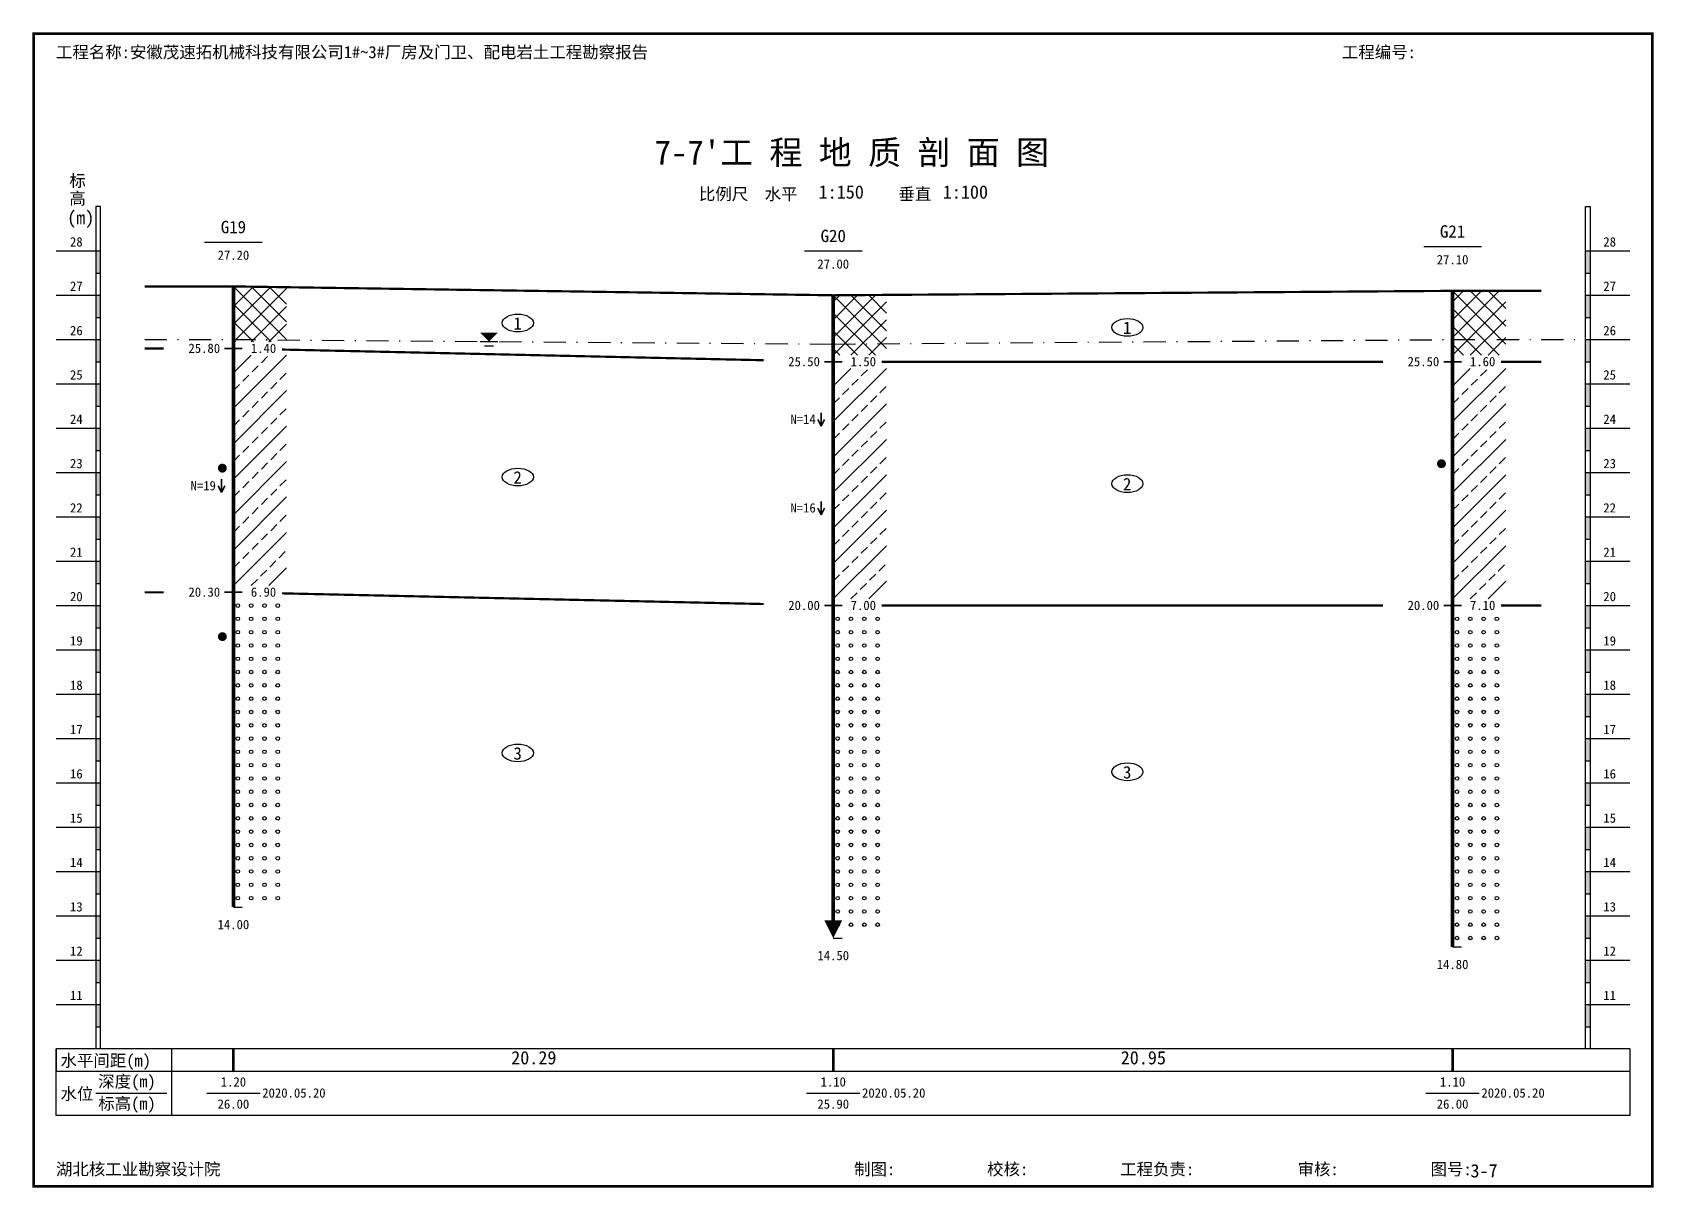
# Model space of a CAD drawing. Extents: x 2025205 to 2402328, y -557483 to 329036.
# Drawn here: x 2354883 to 2358539, y 274556 to 277162 of the extents above; entities that cross this region are included whole.
import ezdxf
from ezdxf.enums import TextEntityAlignment as Align

# ---------------------------------------------------------------- set-up
doc = ezdxf.new("R2010")
doc.units = 0
doc.header["$LTSCALE"] = 1500
doc.header["$MEASUREMENT"] = 0
for name, color, linetype in [('1', 7, 'Continuous'), ('10', 7, 'Continuous'), ('3', 4, 'Continuous')]:
    doc.layers.add(name, color=color, linetype=linetype)
doc.layers.add('2', color=7, linetype='Continuous', lineweight=35, true_color=0x555555)
doc.styles.add('黑体', font='simhei.ttf', dxfattribs={"width": 0.6})

msp = doc.modelspace()

# ---------------------------------------------------------------- linework, layer by layer
for p, q in [((2355336.4, 276504.1), (2355421.4, 276589.1)), ((2355336.4, 276544.1), (2355381.4, 276589.1)), ((2355336.4, 276584.1), (2355341.4, 276589.1)), ((2355336.4, 276589.1), (2355456.4, 276469.1)), ((2355336.4, 276464.1), (2355456.4, 276584.1)), ((2355376.4, 276589.1), (2355456.4, 276509.1)), ((2355416.4, 276589.1), (2355456.4, 276549.1)), ((2358085.8, 276474.1), (2358190.8, 276579.1)), ((2358085.8, 276514.1), (2358150.8, 276579.1)), ((2358085.8, 276554.1), (2358110.8, 276579.1)), ((2358085.8, 276579.1), (2358205.8, 276459.1)), ((2358125.8, 276579.1), (2358205.8, 276499.1)), ((2358165.8, 276579.1), (2358205.8, 276539.1)), ((2355336.4, 276549.1), (2355421.4, 276464.1)), ((2355376.4, 276464.1), (2355456.4, 276544.1)), ((2356689.1, 276474.1), (2356784.1, 276569.1)), ((2356689.1, 276514.1), (2356744.1, 276569.1)), ((2356689.1, 276554.1), (2356704.1, 276569.1)), ((2356689.1, 276569.1), (2356809.1, 276449.1)), ((2356689.1, 276434.1), (2356809.1, 276554.1)), ((2356729.1, 276569.1), (2356809.1, 276489.1)), ((2356769.1, 276569.1), (2356809.1, 276529.1)), ((2358085.8, 276434.1), (2358205.8, 276554.1)), ((2355336.4, 276509.1), (2355381.4, 276464.1)), ((2355416.4, 276464.1), (2355456.4, 276504.1)), ((2356689.1, 276529.1), (2356784.1, 276434.1)), ((2356729.1, 276434.1), (2356809.1, 276514.1)), ((2358085.8, 276539.1), (2358190.8, 276434.1)), ((2358125.8, 276434.1), (2358205.8, 276514.1)), ((2355336.4, 276469.1), (2355341.4, 276464.1)), ((2356689.1, 276489.1), (2356744.1, 276434.1)), ((2356769.1, 276434.1), (2356809.1, 276474.1)), ((2358085.8, 276499.1), (2358150.8, 276434.1)), ((2358165.8, 276434.1), (2358205.8, 276474.1)), ((2355336.4, 276314.1), (2355456.4, 276434.1)), ((2355336.4, 276394.1), (2355376.4, 276434.1)), ((2355399.4, 276417.1), (2355413.4, 276431.1)), ((2356689.1, 276449.1), (2356704.1, 276434.1)), ((2358085.8, 276459.1), (2358110.8, 276434.1)), ((2355378.4, 276396.1), (2355392.4, 276410.1)), ((2356689.1, 276284.1), (2356809.1, 276404.1)), ((2356689.1, 276364.1), (2356729.1, 276404.1)), ((2356752.1, 276387.1), (2356766.1, 276401.1)), ((2358085.8, 276284.1), (2358205.8, 276404.1)), ((2358085.8, 276364.1), (2358125.8, 276404.1)), ((2358148.8, 276387.1), (2358162.8, 276401.1)), ((2355336.4, 276354.1), (2355350.4, 276368.1)), ((2355357.4, 276375.1), (2355371.4, 276389.1)), ((2355420.4, 276358.1), (2355434.4, 276372.1)), ((2355441.4, 276379.1), (2355455.4, 276393.1)), ((2356710.1, 276345.1), (2356724.1, 276359.1)), ((2356731.1, 276366.1), (2356745.1, 276380.1)), ((2356794.1, 276349.1), (2356808.1, 276363.1)), ((2358106.8, 276345.1), (2358120.8, 276359.1)), ((2358127.8, 276366.1), (2358141.8, 276380.1)), ((2358190.8, 276349.1), (2358204.8, 276363.1)), ((2355336.4, 276234.1), (2355456.4, 276354.1)), ((2355378.4, 276316.1), (2355392.4, 276330.1)), ((2355399.4, 276337.1), (2355413.4, 276351.1)), ((2356689.1, 276324.1), (2356703.1, 276338.1)), ((2356689.1, 276204.1), (2356809.1, 276324.1)), ((2356752.1, 276307.1), (2356766.1, 276321.1)), ((2356773.1, 276328.1), (2356787.1, 276342.1)), ((2358085.8, 276324.1), (2358099.8, 276338.1)), ((2358085.8, 276204.1), (2358205.8, 276324.1)), ((2358148.8, 276307.1), (2358162.8, 276321.1)), ((2358169.8, 276328.1), (2358183.8, 276342.1)), ((2355336.4, 276274.1), (2355350.4, 276288.1)), ((2355357.4, 276295.1), (2355371.4, 276309.1)), ((2355420.4, 276278.1), (2355434.4, 276292.1)), ((2355441.4, 276299.1), (2355455.4, 276313.1)), ((2356731.1, 276286.1), (2356745.1, 276300.1)), ((2358127.8, 276286.1), (2358141.8, 276300.1)), ((2355336.4, 276154.1), (2355456.4, 276274.1)), ((2355378.4, 276236.1), (2355392.4, 276250.1)), ((2355399.4, 276257.1), (2355413.4, 276271.1)), ((2356689.1, 276244.1), (2356703.1, 276258.1)), ((2356710.1, 276265.1), (2356724.1, 276279.1)), ((2356773.1, 276248.1), (2356787.1, 276262.1)), ((2356794.1, 276269.1), (2356808.1, 276283.1)), ((2358085.8, 276244.1), (2358099.8, 276258.1)), ((2358106.8, 276265.1), (2358120.8, 276279.1)), ((2358169.8, 276248.1), (2358183.8, 276262.1)), ((2358190.8, 276269.1), (2358204.8, 276283.1)), ((2355357.4, 276215.1), (2355371.4, 276229.1)), ((2355420.4, 276198.1), (2355434.4, 276212.1)), ((2355441.4, 276219.1), (2355455.4, 276233.1)), ((2356689.1, 276124.1), (2356809.1, 276244.1)), ((2356731.1, 276206.1), (2356745.1, 276220.1)), ((2356752.1, 276227.1), (2356766.1, 276241.1)), ((2358085.8, 276124.1), (2358205.8, 276244.1)), ((2358127.8, 276206.1), (2358141.8, 276220.1)), ((2358148.8, 276227.1), (2358162.8, 276241.1)), ((2355336.4, 276194.1), (2355350.4, 276208.1)), ((2355336.4, 276074.1), (2355456.4, 276194.1)), ((2355399.4, 276177.1), (2355413.4, 276191.1)), ((2356689.1, 276164.1), (2356703.1, 276178.1)), ((2356710.1, 276185.1), (2356724.1, 276199.1)), ((2356773.1, 276168.1), (2356787.1, 276182.1)), ((2356794.1, 276189.1), (2356808.1, 276203.1)), ((2358085.8, 276164.1), (2358099.8, 276178.1)), ((2358106.8, 276185.1), (2358120.8, 276199.1)), ((2358169.8, 276168.1), (2358183.8, 276182.1)), ((2358190.8, 276189.1), (2358204.8, 276203.1)), ((2355357.4, 276135.1), (2355371.4, 276149.1)), ((2355378.4, 276156.1), (2355392.4, 276170.1)), ((2355441.4, 276139.1), (2355455.4, 276153.1)), ((2356689.1, 276044.1), (2356809.1, 276164.1)), ((2356731.1, 276126.1), (2356745.1, 276140.1)), ((2356752.1, 276147.1), (2356766.1, 276161.1)), ((2358085.8, 276044.1), (2358205.8, 276164.1)), ((2358127.8, 276126.1), (2358141.8, 276140.1)), ((2358148.8, 276147.1), (2358162.8, 276161.1)), ((2355336.4, 276114.1), (2355350.4, 276128.1)), ((2355336.4, 275994.1), (2355456.4, 276114.1)), ((2355399.4, 276097.1), (2355413.4, 276111.1)), ((2355420.4, 276118.1), (2355434.4, 276132.1)), ((2356710.1, 276105.1), (2356724.1, 276119.1)), ((2356773.1, 276088.1), (2356787.1, 276102.1)), ((2356794.1, 276109.1), (2356808.1, 276123.1)), ((2358106.8, 276105.1), (2358120.8, 276119.1)), ((2358169.8, 276088.1), (2358183.8, 276102.1)), ((2358190.8, 276109.1), (2358204.8, 276123.1)), ((2355357.4, 276055.1), (2355371.4, 276069.1)), ((2355378.4, 276076.1), (2355392.4, 276090.1)), ((2355441.4, 276059.1), (2355455.4, 276073.1)), ((2356689.1, 276084.1), (2356703.1, 276098.1)), ((2356689.1, 275964.1), (2356809.1, 276084.1)), ((2356752.1, 276067.1), (2356766.1, 276081.1)), ((2358085.8, 276084.1), (2358099.8, 276098.1)), ((2358085.8, 275964.1), (2358205.8, 276084.1)), ((2358148.8, 276067.1), (2358162.8, 276081.1)), ((2355336.4, 276034.1), (2355350.4, 276048.1)), ((2355336.4, 275914.1), (2355456.4, 276034.1)), ((2355399.4, 276017.1), (2355413.4, 276031.1)), ((2355420.4, 276038.1), (2355434.4, 276052.1)), ((2356710.1, 276025.1), (2356724.1, 276039.1)), ((2356731.1, 276046.1), (2356745.1, 276060.1)), ((2356794.1, 276029.1), (2356808.1, 276043.1)), ((2358106.8, 276025.1), (2358120.8, 276039.1)), ((2358127.8, 276046.1), (2358141.8, 276060.1)), ((2358190.8, 276029.1), (2358204.8, 276043.1)), ((2355378.4, 275996.1), (2355392.4, 276010.1)), ((2356689.1, 276004.1), (2356703.1, 276018.1)), ((2356689.1, 275884.1), (2356809.1, 276004.1)), ((2356752.1, 275987.1), (2356766.1, 276001.1)), ((2356773.1, 276008.1), (2356787.1, 276022.1)), ((2358085.8, 276004.1), (2358099.8, 276018.1)), ((2358085.8, 275884.1), (2358205.8, 276004.1)), ((2358148.8, 275987.1), (2358162.8, 276001.1)), ((2358169.8, 276008.1), (2358183.8, 276022.1)), ((2355336.4, 275954.1), (2355350.4, 275968.1)), ((2355357.4, 275975.1), (2355371.4, 275989.1)), ((2355418.4, 275956.1), (2355432.4, 275970.1)), ((2355439.4, 275977.1), (2355453.4, 275991.1)), ((2356710.1, 275945.1), (2356724.1, 275959.1)), ((2356731.1, 275966.1), (2356745.1, 275980.1)), ((2356792.1, 275947.1), (2356806.1, 275961.1)), ((2358106.8, 275945.1), (2358120.8, 275959.1)), ((2358127.8, 275966.1), (2358141.8, 275980.1)), ((2358188.8, 275947.1), (2358202.8, 275961.1)), ((2355376.4, 275914.1), (2355390.4, 275928.1)), ((2355397.4, 275935.1), (2355411.4, 275949.1)), ((2355416.4, 275914.1), (2355456.4, 275954.1)), ((2356689.1, 275924.1), (2356703.1, 275938.1)), ((2356750.1, 275905.1), (2356764.1, 275919.1)), ((2356769.1, 275884.1), (2356809.1, 275924.1)), ((2356771.1, 275926.1), (2356785.1, 275940.1)), ((2358085.8, 275924.1), (2358099.8, 275938.1)), ((2358146.8, 275905.1), (2358160.8, 275919.1)), ((2358165.8, 275884.1), (2358205.8, 275924.1)), ((2358167.8, 275926.1), (2358181.8, 275940.1)), ((2356729.1, 275884.1), (2356743.1, 275898.1)), ((2358125.8, 275884.1), (2358139.8, 275898.1))]:
    msp.add_line(p, q)
for centre in [(2355346.4, 275869.1), (2355376.4, 275869.1), (2355406.4, 275869.1), (2355436.4, 275869.1), (2355346.4, 275839.1), (2355346.4, 275809.1), (2355376.4, 275839.1), (2355376.4, 275809.1), (2355406.4, 275839.1), (2355406.4, 275809.1), (2355436.4, 275839.1), (2355436.4, 275809.1), (2356699.1, 275839.1), (2356699.1, 275809.1), (2356729.1, 275839.1), (2356729.1, 275809.1), (2356759.1, 275839.1), (2356759.1, 275809.1), (2356789.1, 275839.1), (2356789.1, 275809.1), (2358095.8, 275839.1), (2358095.8, 275809.1), (2358125.8, 275839.1), (2358125.8, 275809.1), (2358155.8, 275839.1), (2358155.8, 275809.1), (2358185.8, 275839.1), (2358185.8, 275809.1), (2355346.4, 275779.1), (2355376.4, 275779.1), (2355406.4, 275779.1), (2355436.4, 275779.1), (2356699.1, 275779.1), (2356729.1, 275779.1), (2356759.1, 275779.1), (2356789.1, 275779.1), (2358095.8, 275779.1), (2358125.8, 275779.1), (2358155.8, 275779.1), (2358185.8, 275779.1), (2355346.4, 275749.1), (2355376.4, 275749.1), (2355406.4, 275749.1), (2355436.4, 275749.1), (2356699.1, 275749.1), (2356729.1, 275749.1), (2356759.1, 275749.1), (2356789.1, 275749.1), (2358095.8, 275749.1), (2358125.8, 275749.1), (2358155.8, 275749.1), (2358185.8, 275749.1), (2355346.4, 275719.1), (2355376.4, 275719.1), (2355406.4, 275719.1), (2355436.4, 275719.1), (2356699.1, 275719.1), (2356729.1, 275719.1), (2356759.1, 275719.1), (2356789.1, 275719.1), (2358095.8, 275719.1), (2358125.8, 275719.1), (2358155.8, 275719.1), (2358185.8, 275719.1), (2355346.4, 275689.1), (2355346.4, 275659.1), (2355376.4, 275689.1), (2355376.4, 275659.1), (2355406.4, 275689.1), (2355406.4, 275659.1), (2355436.4, 275689.1), (2355436.4, 275659.1), (2356699.1, 275689.1), (2356699.1, 275659.1), (2356729.1, 275689.1), (2356729.1, 275659.1), (2356759.1, 275689.1), (2356759.1, 275659.1), (2356789.1, 275689.1), (2356789.1, 275659.1), (2358095.8, 275689.1), (2358095.8, 275659.1), (2358125.8, 275689.1), (2358125.8, 275659.1), (2358155.8, 275689.1), (2358155.8, 275659.1), (2358185.8, 275689.1), (2358185.8, 275659.1), (2355346.4, 275629.1), (2355376.4, 275629.1), (2355406.4, 275629.1), (2355436.4, 275629.1), (2356699.1, 275629.1), (2356729.1, 275629.1), (2356759.1, 275629.1), (2356789.1, 275629.1), (2358095.8, 275629.1), (2358125.8, 275629.1), (2358155.8, 275629.1), (2358185.8, 275629.1), (2355346.4, 275599.1), (2355376.4, 275599.1), (2355406.4, 275599.1), (2355436.4, 275599.1), (2356699.1, 275599.1), (2356729.1, 275599.1), (2356759.1, 275599.1), (2356789.1, 275599.1), (2358095.8, 275599.1), (2358125.8, 275599.1), (2358155.8, 275599.1), (2358185.8, 275599.1), (2355346.4, 275569.1), (2355376.4, 275569.1), (2355406.4, 275569.1), (2355436.4, 275569.1), (2356699.1, 275569.1), (2356729.1, 275569.1), (2356759.1, 275569.1), (2356789.1, 275569.1), (2358095.8, 275569.1), (2358125.8, 275569.1), (2358155.8, 275569.1), (2358185.8, 275569.1), (2355346.4, 275539.1), (2355376.4, 275539.1), (2355406.4, 275539.1), (2355436.4, 275539.1), (2356699.1, 275539.1), (2356729.1, 275539.1), (2356759.1, 275539.1), (2356789.1, 275539.1), (2358095.8, 275539.1), (2358125.8, 275539.1), (2358155.8, 275539.1), (2358185.8, 275539.1), (2355346.4, 275509.1), (2355346.4, 275479.1), (2355376.4, 275509.1), (2355376.4, 275479.1), (2355406.4, 275509.1), (2355406.4, 275479.1), (2355436.4, 275509.1), (2355436.4, 275479.1), (2356699.1, 275509.1), (2356699.1, 275479.1), (2356729.1, 275509.1), (2356729.1, 275479.1), (2356759.1, 275509.1), (2356759.1, 275479.1), (2356789.1, 275509.1), (2356789.1, 275479.1), (2358095.8, 275509.1), (2358095.8, 275479.1), (2358125.8, 275509.1), (2358125.8, 275479.1), (2358155.8, 275509.1), (2358155.8, 275479.1), (2358185.8, 275509.1), (2358185.8, 275479.1), (2355346.4, 275449.1), (2355376.4, 275449.1), (2355406.4, 275449.1), (2355436.4, 275449.1), (2356699.1, 275449.1), (2356729.1, 275449.1), (2356759.1, 275449.1), (2356789.1, 275449.1), (2358095.8, 275449.1), (2358125.8, 275449.1), (2358155.8, 275449.1), (2358185.8, 275449.1), (2355346.4, 275419.1), (2355376.4, 275419.1), (2355406.4, 275419.1), (2355436.4, 275419.1), (2356699.1, 275419.1), (2356729.1, 275419.1), (2356759.1, 275419.1), (2356789.1, 275419.1), (2358095.8, 275419.1), (2358125.8, 275419.1), (2358155.8, 275419.1), (2358185.8, 275419.1), (2355346.4, 275389.1), (2355376.4, 275389.1), (2355406.4, 275389.1), (2355436.4, 275389.1), (2356699.1, 275389.1), (2356729.1, 275389.1), (2356759.1, 275389.1), (2356789.1, 275389.1), (2358095.8, 275389.1), (2358125.8, 275389.1), (2358155.8, 275389.1), (2358185.8, 275389.1), (2355346.4, 275359.1), (2355376.4, 275359.1), (2355406.4, 275359.1), (2355436.4, 275359.1), (2356699.1, 275359.1), (2356729.1, 275359.1), (2356759.1, 275359.1), (2356789.1, 275359.1), (2358095.8, 275359.1), (2358125.8, 275359.1), (2358155.8, 275359.1), (2358185.8, 275359.1), (2355346.4, 275329.1), (2355346.4, 275299.1), (2355376.4, 275329.1), (2355376.4, 275299.1), (2355406.4, 275329.1), (2355406.4, 275299.1), (2355436.4, 275329.1), (2355436.4, 275299.1), (2356699.1, 275329.1), (2356699.1, 275299.1), (2356729.1, 275329.1), (2356729.1, 275299.1), (2356759.1, 275329.1), (2356759.1, 275299.1), (2356789.1, 275329.1), (2356789.1, 275299.1), (2358095.8, 275329.1), (2358095.8, 275299.1), (2358125.8, 275329.1), (2358125.8, 275299.1), (2358155.8, 275329.1), (2358155.8, 275299.1), (2358185.8, 275329.1), (2358185.8, 275299.1), (2355346.4, 275269.1), (2355376.4, 275269.1), (2355406.4, 275269.1), (2355436.4, 275269.1), (2356699.1, 275269.1), (2356729.1, 275269.1), (2356759.1, 275269.1), (2356789.1, 275269.1), (2358095.8, 275269.1), (2358125.8, 275269.1), (2358155.8, 275269.1), (2358185.8, 275269.1), (2355346.4, 275239.1), (2355376.4, 275239.1), (2355406.4, 275239.1), (2355436.4, 275239.1), (2356699.1, 275239.1), (2356729.1, 275239.1), (2356759.1, 275239.1), (2356789.1, 275239.1), (2358095.8, 275239.1), (2358125.8, 275239.1), (2358155.8, 275239.1), (2358185.8, 275239.1), (2355346.4, 275209.1), (2355376.4, 275209.1), (2355406.4, 275209.1), (2355436.4, 275209.1), (2356699.1, 275209.1), (2356729.1, 275209.1), (2356759.1, 275209.1), (2356789.1, 275209.1), (2358095.8, 275209.1), (2358125.8, 275209.1), (2358155.8, 275209.1), (2358185.8, 275209.1), (2356699.1, 275179.1), (2356699.1, 275149.1), (2356729.1, 275179.1), (2356729.1, 275149.1), (2356759.1, 275179.1), (2356759.1, 275149.1), (2356789.1, 275179.1), (2356789.1, 275149.1), (2358095.8, 275179.1), (2358095.8, 275149.1), (2358125.8, 275179.1), (2358125.8, 275149.1), (2358155.8, 275179.1), (2358155.8, 275149.1), (2358185.8, 275179.1), (2358185.8, 275149.1), (2358095.8, 275119.1), (2358125.8, 275119.1), (2358155.8, 275119.1), (2358185.8, 275119.1)]:
    msp.add_circle(centre, 4)
at = {"layer": '1'}
for p, q in [((2355036.4, 276769.1), (2355026.4, 276769.1)), ((2355026.4, 276769.1), (2355026.4, 274869.1)), ((2355036.4, 274869.1), (2355036.4, 276769.1)), ((2358385.8, 274869.1), (2358385.8, 276769.1)), ((2358385.8, 276769.1), (2358395.8, 276769.1)), ((2358395.8, 276769.1), (2358395.8, 274869.1)), ((2355271.4, 276689.1), (2355401.4, 276689.1)), ((2354936.4, 276669.1), (2355036.4, 276669.1)), ((2356624.1, 276669.1), (2356754.1, 276669.1)), ((2358020.8, 276679.1), (2358150.8, 276679.1)), ((2358385.8, 276669.1), (2358485.8, 276669.1)), ((2355026.4, 276619.1), (2355036.4, 276619.1)), ((2358385.8, 276619.1), (2358395.8, 276619.1)), ((2354936.4, 276569.1), (2355036.4, 276569.1)), ((2358385.8, 276569.1), (2358485.8, 276569.1)), ((2355026.4, 276519.1), (2355036.4, 276519.1)), ((2358385.8, 276519.1), (2358395.8, 276519.1)), ((2354936.4, 276469.1), (2355036.4, 276469.1)), ((2358385.8, 276469.1), (2358485.8, 276469.1)), ((2355026.4, 276419.1), (2355036.4, 276419.1)), ((2358385.8, 276419.1), (2358395.8, 276419.1)), ((2354936.4, 276369.1), (2355036.4, 276369.1)), ((2358385.8, 276369.1), (2358485.8, 276369.1)), ((2355026.4, 276319.1), (2355036.4, 276319.1)), ((2358385.8, 276319.1), (2358395.8, 276319.1)), ((2354936.4, 276269.1), (2355036.4, 276269.1)), ((2358385.8, 276269.1), (2358485.8, 276269.1)), ((2355026.4, 276219.1), (2355036.4, 276219.1)), ((2358385.8, 276219.1), (2358395.8, 276219.1)), ((2354936.4, 276169.1), (2355036.4, 276169.1)), ((2358385.8, 276169.1), (2358485.8, 276169.1)), ((2355026.4, 276119.1), (2355036.4, 276119.1)), ((2358385.8, 276119.1), (2358395.8, 276119.1)), ((2354936.4, 276069.1), (2355036.4, 276069.1)), ((2358385.8, 276069.1), (2358485.8, 276069.1)), ((2355026.4, 276019.1), (2355036.4, 276019.1)), ((2358385.8, 276019.1), (2358395.8, 276019.1)), ((2354936.4, 275969.1), (2355036.4, 275969.1)), ((2358385.8, 275969.1), (2358485.8, 275969.1)), ((2355026.4, 275919.1), (2355036.4, 275919.1)), ((2358385.8, 275919.1), (2358395.8, 275919.1)), ((2354936.4, 275869.1), (2355036.4, 275869.1)), ((2358385.8, 275869.1), (2358485.8, 275869.1)), ((2355026.4, 275819.1), (2355036.4, 275819.1)), ((2358385.8, 275819.1), (2358395.8, 275819.1)), ((2354936.4, 275769.1), (2355036.4, 275769.1)), ((2358385.8, 275769.1), (2358485.8, 275769.1)), ((2355026.4, 275719.1), (2355036.4, 275719.1)), ((2358385.8, 275719.1), (2358395.8, 275719.1)), ((2354936.4, 275669.1), (2355036.4, 275669.1)), ((2358385.8, 275669.1), (2358485.8, 275669.1)), ((2355026.4, 275619.1), (2355036.4, 275619.1)), ((2358385.8, 275619.1), (2358395.8, 275619.1)), ((2354936.4, 275569.1), (2355036.4, 275569.1)), ((2358385.8, 275569.1), (2358485.8, 275569.1)), ((2355026.4, 275519.1), (2355036.4, 275519.1)), ((2358385.8, 275519.1), (2358395.8, 275519.1)), ((2354936.4, 275469.1), (2355036.4, 275469.1)), ((2358385.8, 275469.1), (2358485.8, 275469.1)), ((2355026.4, 275419.1), (2355036.4, 275419.1)), ((2358385.8, 275419.1), (2358395.8, 275419.1)), ((2354936.4, 275369.1), (2355036.4, 275369.1)), ((2358385.8, 275369.1), (2358485.8, 275369.1)), ((2355026.4, 275319.1), (2355036.4, 275319.1)), ((2358385.8, 275319.1), (2358395.8, 275319.1)), ((2354936.4, 275269.1), (2355036.4, 275269.1)), ((2358385.8, 275269.1), (2358485.8, 275269.1)), ((2355026.4, 275219.1), (2355036.4, 275219.1)), ((2355336.4, 275189.1), (2355356.4, 275189.1)), ((2358385.8, 275219.1), (2358395.8, 275219.1)), ((2354936.4, 275169.1), (2355036.4, 275169.1)), ((2358385.8, 275169.1), (2358485.8, 275169.1)), ((2355026.4, 275119.1), (2355036.4, 275119.1)), ((2356689.1, 275119.1), (2356709.1, 275119.1)), ((2358385.8, 275119.1), (2358395.8, 275119.1)), ((2358085.8, 275099.1), (2358105.8, 275099.1)), ((2354936.4, 275069.1), (2355036.4, 275069.1)), ((2358385.8, 275069.1), (2358485.8, 275069.1)), ((2355026.4, 275019.1), (2355036.4, 275019.1)), ((2358385.8, 275019.1), (2358395.8, 275019.1)), ((2354936.4, 274969.1), (2355036.4, 274969.1)), ((2358385.8, 274969.1), (2358485.8, 274969.1)), ((2355026.4, 274919.1), (2355036.4, 274919.1)), ((2358385.8, 274919.1), (2358395.8, 274919.1)), ((2358485.8, 274869.1), (2354936.4, 274869.1)), ((2354936.4, 274869.1), (2354936.4, 274819.1)), ((2354936.4, 274719.1), (2354936.4, 274869.1)), ((2355196.4, 274869.1), (2355196.4, 274719.1)), ((2358485.8, 274869.1), (2358485.8, 274719.1)), ((2354936.4, 274819.1), (2358485.8, 274819.1)), ((2358485.8, 274819.1), (2358485.8, 274719.1)), ((2355026.4, 274769.1), (2355186.4, 274769.1)), ((2355276.4, 274769.1), (2355396.4, 274769.1)), ((2356629.1, 274769.1), (2356749.1, 274769.1)), ((2358025.8, 274769.1), (2358145.8, 274769.1)), ((2358485.8, 274719.1), (2354936.4, 274719.1))]:
    msp.add_line(p, q, dxfattribs=at)
for points, const_width in [([(2354886.1, 274559.1), (2358536.1, 274559.1), (2358536.1, 277159.1), (2354886.1, 277159.1), (2354886.1, 274559.1)], 6), ([(2355336.4, 276589.1), (2355336.4, 275189.1)], 8), ([(2358085.8, 276579.1), (2358085.8, 275099.1)], 8), ([(2356689.1, 276569.1), (2356689.1, 275159.1)], 8), ([(2355336.4, 274869.1), (2355336.4, 274819.1)], 6), ([(2356689.1, 274869.1), (2356689.1, 274819.1)], 6), ([(2358085.8, 274869.1), (2358085.8, 274819.1)], 6)]:
    msp.add_lwpolyline(points, dxfattribs=dict(at, const_width=const_width))
for points in [[(2355026.4, 276669.1), (2355036.4, 276669.1), (2355026.4, 276619.1), (2355036.4, 276619.1)], [(2358385.8, 276669.1), (2358395.8, 276669.1), (2358385.8, 276619.1), (2358395.8, 276619.1)], [(2355026.4, 276569.1), (2355036.4, 276569.1), (2355026.4, 276519.1), (2355036.4, 276519.1)], [(2358385.8, 276569.1), (2358395.8, 276569.1), (2358385.8, 276519.1), (2358395.8, 276519.1)], [(2355026.4, 276469.1), (2355036.4, 276469.1), (2355026.4, 276419.1), (2355036.4, 276419.1)], [(2358385.8, 276469.1), (2358395.8, 276469.1), (2358385.8, 276419.1), (2358395.8, 276419.1)], [(2355026.4, 276369.1), (2355036.4, 276369.1), (2355026.4, 276319.1), (2355036.4, 276319.1)], [(2358385.8, 276369.1), (2358395.8, 276369.1), (2358385.8, 276319.1), (2358395.8, 276319.1)], [(2355026.4, 276269.1), (2355036.4, 276269.1), (2355026.4, 276219.1), (2355036.4, 276219.1)], [(2358385.8, 276269.1), (2358395.8, 276269.1), (2358385.8, 276219.1), (2358395.8, 276219.1)], [(2355026.4, 276169.1), (2355036.4, 276169.1), (2355026.4, 276119.1), (2355036.4, 276119.1)], [(2358385.8, 276169.1), (2358395.8, 276169.1), (2358385.8, 276119.1), (2358395.8, 276119.1)], [(2355026.4, 276069.1), (2355036.4, 276069.1), (2355026.4, 276019.1), (2355036.4, 276019.1)], [(2358385.8, 276069.1), (2358395.8, 276069.1), (2358385.8, 276019.1), (2358395.8, 276019.1)], [(2355026.4, 275969.1), (2355036.4, 275969.1), (2355026.4, 275919.1), (2355036.4, 275919.1)], [(2358385.8, 275969.1), (2358395.8, 275969.1), (2358385.8, 275919.1), (2358395.8, 275919.1)], [(2355026.4, 275869.1), (2355036.4, 275869.1), (2355026.4, 275819.1), (2355036.4, 275819.1)], [(2358385.8, 275869.1), (2358395.8, 275869.1), (2358385.8, 275819.1), (2358395.8, 275819.1)], [(2355026.4, 275769.1), (2355036.4, 275769.1), (2355026.4, 275719.1), (2355036.4, 275719.1)], [(2358385.8, 275769.1), (2358395.8, 275769.1), (2358385.8, 275719.1), (2358395.8, 275719.1)], [(2355026.4, 275669.1), (2355036.4, 275669.1), (2355026.4, 275619.1), (2355036.4, 275619.1)], [(2358385.8, 275669.1), (2358395.8, 275669.1), (2358385.8, 275619.1), (2358395.8, 275619.1)], [(2355026.4, 275569.1), (2355036.4, 275569.1), (2355026.4, 275519.1), (2355036.4, 275519.1)], [(2358385.8, 275569.1), (2358395.8, 275569.1), (2358385.8, 275519.1), (2358395.8, 275519.1)], [(2355026.4, 275469.1), (2355036.4, 275469.1), (2355026.4, 275419.1), (2355036.4, 275419.1)], [(2358385.8, 275469.1), (2358395.8, 275469.1), (2358385.8, 275419.1), (2358395.8, 275419.1)], [(2355026.4, 275369.1), (2355036.4, 275369.1), (2355026.4, 275319.1), (2355036.4, 275319.1)], [(2358385.8, 275369.1), (2358395.8, 275369.1), (2358385.8, 275319.1), (2358395.8, 275319.1)], [(2355026.4, 275269.1), (2355036.4, 275269.1), (2355026.4, 275219.1), (2355036.4, 275219.1)], [(2358385.8, 275269.1), (2358395.8, 275269.1), (2358385.8, 275219.1), (2358395.8, 275219.1)], [(2355026.4, 275169.1), (2355036.4, 275169.1), (2355026.4, 275119.1), (2355036.4, 275119.1)], [(2356669.1, 275159.1), (2356709.1, 275159.1), (2356689.1, 275119.1)], [(2358385.8, 275169.1), (2358395.8, 275169.1), (2358385.8, 275119.1), (2358395.8, 275119.1)], [(2355026.4, 275069.1), (2355036.4, 275069.1), (2355026.4, 275019.1), (2355036.4, 275019.1)], [(2358385.8, 275069.1), (2358395.8, 275069.1), (2358385.8, 275019.1), (2358395.8, 275019.1)], [(2355026.4, 274969.1), (2355036.4, 274969.1), (2355026.4, 274919.1), (2355036.4, 274919.1)], [(2358385.8, 274969.1), (2358395.8, 274969.1), (2358385.8, 274919.1), (2358395.8, 274919.1)]]:
    msp.add_solid(points, dxfattribs=at)
at = {"layer": '10'}
for p, q in [((2355136.4, 276469.1), (2355186.4, 276469.1)), ((2355210.4, 276469.1), (2355212.4, 276469.1)), ((2355236.4, 276469.1), (2355286.4, 276469.1)), ((2355310.4, 276469.1), (2355312.4, 276469.1)), ((2355336.4, 276469.1), (2355386.4, 276469.1)), ((2355336.4, 276469.1), (2355386.4, 276468.8)), ((2355410.4, 276469.1), (2355412.4, 276469.1)), ((2355410.4, 276468.6), (2355412.4, 276468.6)), ((2355436.4, 276468.4), (2355486.4, 276468)), ((2355510.4, 276467.8), (2355512.4, 276467.8)), ((2355536.4, 276467.7), (2355586.4, 276467.3)), ((2355610.4, 276467.1), (2355612.4, 276467.1)), ((2355636.4, 276466.9), (2355686.4, 276466.5)), ((2357763.1, 276466.8), (2357765.1, 276466.8)), ((2357789.1, 276467), (2357839.1, 276467.4)), ((2357863.1, 276467.5), (2357865.1, 276467.5)), ((2357889.1, 276467.7), (2357939.1, 276468.1)), ((2357963.1, 276468.3), (2357965.1, 276468.3)), ((2357989.1, 276468.4), (2358039.1, 276468.8)), ((2358063.1, 276469), (2358065.1, 276469)), ((2358085.8, 276469.1), (2358135.8, 276469.1)), ((2358159.8, 276469.1), (2358161.8, 276469.1)), ((2358185.8, 276469.1), (2358235.8, 276469.1)), ((2358259.8, 276469.1), (2358261.8, 276469.1)), ((2358285.8, 276469.1), (2358335.8, 276469.1)), ((2358359.8, 276469.1), (2358361.8, 276469.1)), ((2355710.4, 276466.4), (2355712.4, 276466.4)), ((2355736.4, 276466.2), (2355786.4, 276465.8)), ((2355810.4, 276465.6), (2355812.4, 276465.6)), ((2355836.4, 276465.4), (2355886.4, 276465.1)), ((2355892.8, 276464.9), (2355932.8, 276464.9)), ((2355902.8, 276454.9), (2355922.8, 276454.9)), ((2355910.4, 276464.9), (2355912.4, 276464.9)), ((2355936.4, 276464.7), (2355986.4, 276464.3)), ((2356010.4, 276464.2), (2356012.4, 276464.2)), ((2356036.4, 276464), (2356086.4, 276463.6)), ((2356110.4, 276463.4), (2356112.4, 276463.4)), ((2356136.4, 276463.2), (2356186.4, 276462.8)), ((2356210.4, 276462.7), (2356212.4, 276462.7)), ((2356236.4, 276462.5), (2356286.4, 276462.1)), ((2356310.4, 276461.9), (2356312.4, 276461.9)), ((2356336.4, 276461.7), (2356386.4, 276461.4)), ((2356410.4, 276461.2), (2356412.4, 276461.2)), ((2356436.4, 276461), (2356486.4, 276460.6)), ((2356510.4, 276460.5), (2356512.4, 276460.5)), ((2356536.4, 276460.3), (2356586.4, 276459.9)), ((2356610.4, 276459.7), (2356612.4, 276459.7)), ((2356636.4, 276459.5), (2356686.4, 276459.2)), ((2356689.1, 276459.1), (2356739.1, 276459.5)), ((2356710.4, 276459), (2356712.4, 276459)), ((2356763.1, 276459.7), (2356765.1, 276459.7)), ((2356789.1, 276459.8), (2356839.1, 276460.2)), ((2356863.1, 276460.4), (2356865.1, 276460.4)), ((2356889.1, 276460.6), (2356939.1, 276460.9)), ((2356963.1, 276461.1), (2356965.1, 276461.1)), ((2356989.1, 276461.3), (2357039.1, 276461.6)), ((2357063.1, 276461.8), (2357065.1, 276461.8)), ((2357089.1, 276462), (2357139.1, 276462.4)), ((2357163.1, 276462.5), (2357165.1, 276462.5)), ((2357189.1, 276462.7), (2357239.1, 276463.1)), ((2357263.1, 276463.2), (2357265.1, 276463.2)), ((2357289.1, 276463.4), (2357339.1, 276463.8)), ((2357363.1, 276464), (2357365.1, 276464)), ((2357389.1, 276464.1), (2357439.1, 276464.5)), ((2357463.1, 276464.7), (2357465.1, 276464.7)), ((2357489.1, 276464.9), (2357539.1, 276465.2)), ((2357563.1, 276465.4), (2357565.1, 276465.4)), ((2357589.1, 276465.6), (2357639.1, 276465.9)), ((2357663.1, 276466.1), (2357665.1, 276466.1)), ((2357689.1, 276466.3), (2357739.1, 276466.7))]:
    msp.add_line(p, q, dxfattribs=at)
msp.add_solid([(2355892.8, 276484.9), (2355932.8, 276484.9), (2355912.8, 276464.9)], dxfattribs=at)
at = {"layer": '2'}
for p, q in [((2355316.4, 276449.1), (2355356.4, 276449.1)), ((2356669.1, 276419.1), (2356709.1, 276419.1)), ((2358065.8, 276419.1), (2358105.8, 276419.1)), ((2356654.6, 276289.1), (2356662.1, 276274.1)), ((2356662.1, 276304.1), (2356662.1, 276274.1)), ((2356662.1, 276274.1), (2356669.6, 276289.1)), ((2355301.9, 276139.1), (2355309.4, 276124.1)), ((2355309.4, 276154.1), (2355309.4, 276124.1)), ((2355309.4, 276124.1), (2355316.9, 276139.1)), ((2356662.1, 276104.1), (2356662.1, 276074.1)), ((2356654.6, 276089.1), (2356662.1, 276074.1)), ((2356662.1, 276074.1), (2356669.6, 276089.1)), ((2355316.4, 275899.1), (2355356.4, 275899.1)), ((2356669.1, 275869.1), (2356709.1, 275869.1)), ((2358065.8, 275869.1), (2358105.8, 275869.1))]:
    msp.add_line(p, q, dxfattribs=at)
at = {"layer": '2', "const_width": 9.95}
for points in [[(2355306.4, 276179.1, 1), (2355316.5, 276179.1, 1)], [(2358055.7, 276189.1, 1), (2358065.8, 276189.1, 1)], [(2355306.4, 275799.1, 1), (2355316.5, 275799.1, 1)]]:
    msp.add_lwpolyline(points, format="xyb", close=True, dxfattribs=at)
at = {"layer": '3', "const_width": 5}
for points in [[(2355136.4, 276589.1), (2355336.4, 276589.1)], [(2355336.4, 276589.1), (2356689.1, 276569.1)], [(2356689.1, 276569.1), (2358085.8, 276579.1)], [(2358085.8, 276579.1), (2358285.8, 276579.1)], [(2355136.4, 276449.1), (2355179.3, 276449.1)], [(2355445.7, 276446.7), (2356532, 276422.6)], [(2356798.3, 276419.1), (2357928.7, 276419.1)], [(2358195, 276419.1), (2358285.8, 276419.1)], [(2355136.4, 275899.1), (2355179.3, 275899.1)], [(2355445.7, 275896.7), (2356532, 275872.6)], [(2356798.3, 275869.1), (2357928.7, 275869.1)], [(2358195, 275869.1), (2358285.8, 275869.1)]]:
    msp.add_lwpolyline(points, dxfattribs=at)
at = {"layer": '3'}
for centre in [(2355977.8, 276506.6), (2357352.4, 276496.6), (2355977.8, 276159.1), (2357352.4, 276144.1), (2355977.8, 275536.6), (2357352.4, 275494.1)]:
    msp.add_ellipse(centre, major_axis=(35, 0), ratio=0.571429, dxfattribs=at)

# ---------------------------------------------------------------- texts
at = {"layer": '1', "style": '黑体'}
for s, height, p in [('工程名称:安徽茂速拓机械科技有限公司1#~3#厂房及门卫、配电岩土工程勘察报告', 27.2, (2354936.1, 277104.1)), ('工程编号:', 27.2, (2357836.1, 277104.1)), ("7-7'工 程 地 质 剖 面 图", 54.4, (2356286.1, 276864.1)), ('标', 27.2, (2354966.4, 276814.1)), ('高', 27.2, (2354966.4, 276774.1)), ('比例尺  水平', 27.2, (2356386.1, 276784.1)), ('1:150', 30, (2356656.1, 276787.1)), ('垂直', 27.2, (2356836.1, 276784.1)), ('1:100', 30, (2356936.1, 276787.1)), ('(m)', 30, (2354961.4, 276729.1)), ('28', 21, (2358425.8, 276679.1)), ('27', 21, (2358425.8, 276579.1)), ('26', 21, (2358425.8, 276479.1)), ('25', 21, (2358425.8, 276379.1)), ('24', 21, (2358425.8, 276279.1)), ('23', 21, (2358425.8, 276179.1)), ('22', 21, (2358425.8, 276079.1)), ('21', 21, (2358425.8, 275979.1)), ('20', 21, (2358425.8, 275879.1)), ('19', 21, (2358425.8, 275779.1)), ('18', 21, (2358425.8, 275679.1)), ('17', 21, (2358425.8, 275579.1)), ('16', 21, (2358425.8, 275479.1)), ('15', 21, (2358425.8, 275379.1)), ('14', 21, (2358425.8, 275279.1)), ('13', 21, (2358425.8, 275179.1)), ('12', 21, (2358425.8, 275079.1)), ('11', 21, (2358425.8, 274979.1)), ('水平间距(m)', 27.2, (2354946.4, 274829.1)), ('20.29', 30, (2355962.8, 274834.1)), ('20.95', 30, (2357337.4, 274834.1)), ('水位', 27.2, (2354946.4, 274754.1)), ('深度(m)', 27.2, (2355031.4, 274782.1)), ('标高(m)', 27.2, (2355031.4, 274732.1)), ('2020.05.20', 21, (2355401.4, 274759.1)), ('2020.05.20', 21, (2356754.1, 274759.1)), ('2020.05.20', 21, (2358150.8, 274759.1)), ('湖北核工业勘察设计院', 27.2, (2354936.1, 274584.1)), ('制图:', 27.2, (2356736.1, 274584.1)), ('校核:', 27.2, (2357036.1, 274584.1)), ('工程负责:', 27.2, (2357336.1, 274584.1)), ('审核:', 27.2, (2357736.1, 274584.1)), ('图号:', 27.2, (2358036.1, 274584.1)), ('3-7', 30, (2358126.1, 274579.1))]:
    msp.add_text(s, height=height, dxfattribs=at).set_placement(p)
for s, height, p in [('G19', 28, (2355336.4, 276709.1)), ('G21', 28, (2358085.8, 276699.1)), ('G20', 28, (2356689.1, 276689.1)), ('27.20', 21, (2355336.4, 276649.1)), ('27.00', 21, (2356689.1, 276629.1)), ('27.10', 21, (2358085.8, 276639.1)), ('14.00', 21, (2355336.4, 275139.1)), ('14.50', 21, (2356689.1, 275069.1)), ('14.80', 21, (2358085.8, 275049.1)), ('1.20', 21, (2355336.4, 274784.1)), ('1.10', 21, (2356689.1, 274784.1)), ('1.10', 21, (2358085.8, 274784.1)), ('26.00', 21, (2355336.4, 274734.1)), ('25.90', 21, (2356689.1, 274734.1)), ('26.00', 21, (2358085.8, 274734.1))]:
    msp.add_text(s, height=height, dxfattribs=at).set_placement(p, align=Align.CENTER)
for s, p in [('28', (2354996.4, 276679.1)), ('27', (2354996.4, 276579.1)), ('26', (2354996.4, 276479.1)), ('25', (2354996.4, 276379.1)), ('24', (2354996.4, 276279.1)), ('23', (2354996.4, 276179.1)), ('22', (2354996.4, 276079.1)), ('21', (2354996.4, 275979.1)), ('20', (2354996.4, 275879.1)), ('19', (2354996.4, 275779.1)), ('18', (2354996.4, 275679.1)), ('17', (2354996.4, 275579.1)), ('16', (2354996.4, 275479.1)), ('15', (2354996.4, 275379.1)), ('14', (2354996.4, 275279.1)), ('13', (2354996.4, 275179.1)), ('12', (2354996.4, 275079.1)), ('11', (2354996.4, 274979.1))]:
    msp.add_text(s, height=21, dxfattribs=at).set_placement(p, align=Align.RIGHT)
at = {"layer": '2', "style": '黑体'}
for s, p in [('25.80', (2355306.4, 276439.1)), ('25.50', (2356659.1, 276409.1)), ('25.50', (2358055.8, 276409.1)), ('N=14', (2356649.6, 276279.1)), ('N=19', (2355296.9, 276129.1)), ('N=16', (2356649.6, 276079.1)), ('20.30', (2355306.4, 275889.1)), ('20.00', (2356659.1, 275859.1)), ('20.00', (2358055.8, 275859.1))]:
    msp.add_text(s, height=21, dxfattribs=at).set_placement(p, align=Align.RIGHT)
for s, p in [(' 1.40', (2355361.4, 276439.1)), (' 1.50', (2356714.1, 276409.1)), (' 1.60', (2358110.8, 276409.1)), (' 6.90', (2355361.4, 275889.1)), (' 7.00', (2356714.1, 275859.1)), (' 7.10', (2358110.8, 275859.1))]:
    msp.add_text(s, height=21, dxfattribs=at).set_placement(p)
at = {"layer": '3', "style": '黑体'}
for s, p in [('1', (2355967.8, 276491.6)), ('1', (2357342.4, 276481.6)), ('2', (2355967.8, 276144.1)), ('2', (2357342.4, 276129.1)), ('3', (2355967.8, 275521.6)), ('3', (2357342.4, 275479.1))]:
    msp.add_text(s, height=28, dxfattribs=at).set_placement(p)

doc.saveas('drawing.dxf')
